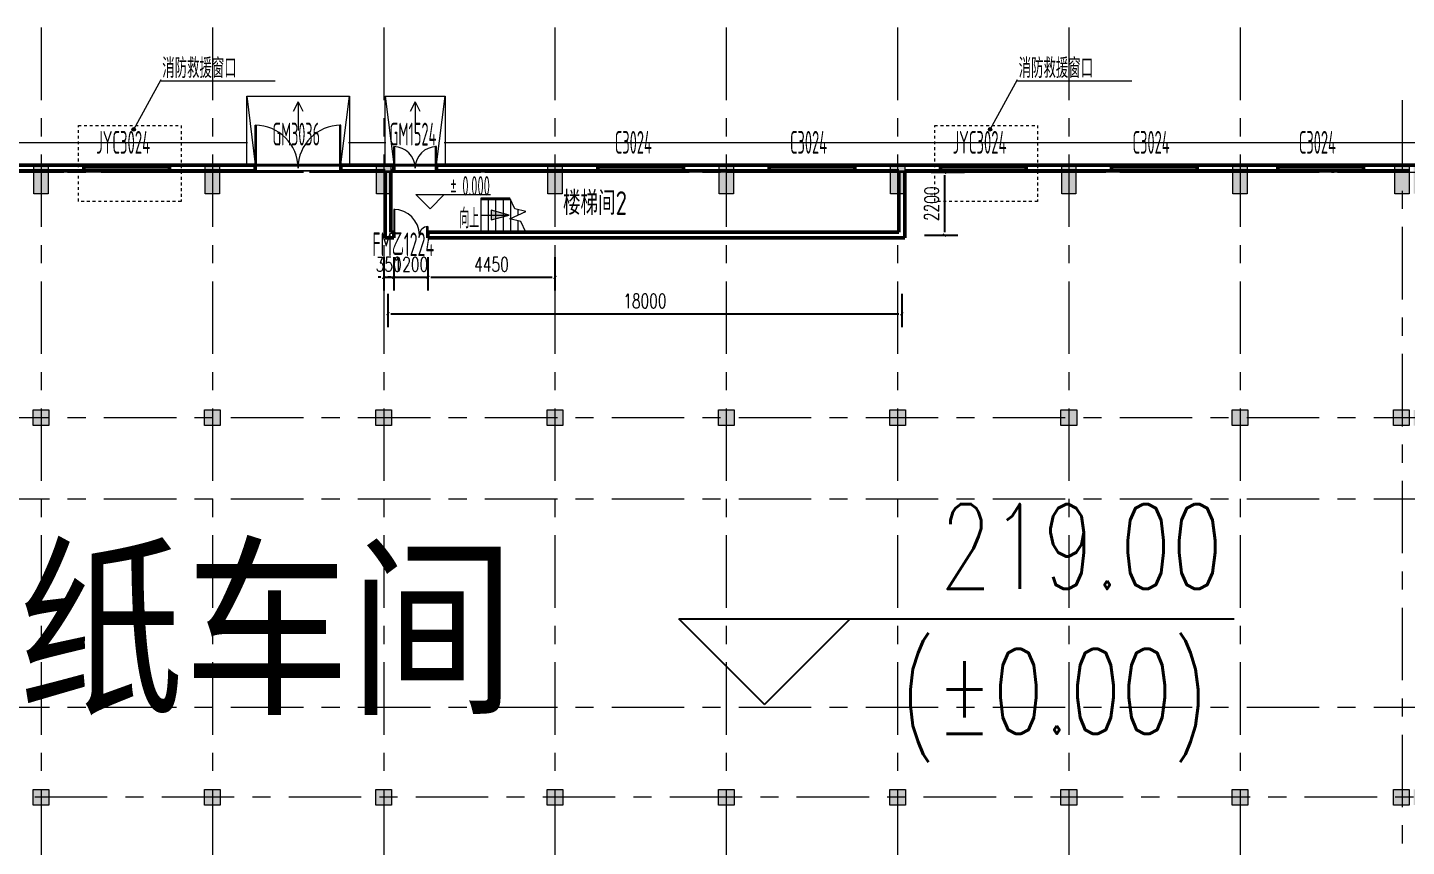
# Model space of a CAD drawing. Header units: metres. Extents: x 497148 to 498044, y 2998751 to 2999627.
# Drawn here: x 497657.46 to 497705.76, y 2999089.71 to 2999118.41 of the extents above; entities that cross this region are included whole.
import ezdxf

# ---------------------------------------------------------------- set-up
doc = ezdxf.new("R2010")
doc.units = ezdxf.units.M
for name, pattern in [('CENTER', [2, 1.25, -0.25, 0.25, -0.25]), ('DOTE', [2.42, 2, -0.2, 0.02, -0.2]), ('ZQWS-轴网线', [4448, 2540, -636, 636, -636]), ('虚线', [2, 1, -1]), ('轴网线', [4448, 2540, -636, 636, -636])]:
    doc.linetypes.add(name, pattern=pattern)
for name, color, linetype in [('A-WALL', 4, 'Continuous'), ('A-护栏', 13, 'Continuous'), ('A-楼板', 5, 'Continuous'), ('A-窗', 2, 'Continuous'), ('A-门', 2, 'Continuous'), ('DIM_ELEV', 3, 'Continuous'), ('DOTE', 1, 'CENTER'), ('PUB_DIM', 3, 'Continuous'), ('PUB_TEXT', 7, 'Continuous'), ('房间', 7, 'Continuous'), ('救援窗线', 1, 'Continuous'), ('文字', 255, 'Continuous'), ('新建建筑', 2, 'Continuous')]:
    doc.layers.add(name, color=color, linetype=linetype)
for name, color, linetype, lineweight in [('A-WALL-可见线', 2, 'Continuous', 18), ('A-楼梯', 2, 'Continuous', 18), ('A-楼梯-面层线', 105, 'Continuous', 18), ('A-门窗号', 7, 'Continuous', 5), ('uBIM建-楼梯', 8, 'Continuous', 5), ('常规模型', 2, 'Continuous', 18), ('常规注释', 3, 'Continuous', 18), ('标高', 7, 'Continuous', 5), ('结-COLU', 7, 'Continuous', 5)]:
    doc.layers.add(name, color=color, linetype=linetype, lineweight=lineweight)
doc.layers.add('建筑轴线', color=1, linetype='DOTE', lineweight=15, plot=False)
doc.styles.add('_TCH_DIM', font='SIMPLEX', dxfattribs={"bigfont": 'GBCBIG'})
doc.styles.add('_TCH_DIM_T3', font='SIMPLEX', dxfattribs={"width": 0.705882, "bigfont": 'GBCBIG'})
doc.styles.add('Hztxt-TSSDENG', font='TSSDENG', dxfattribs={"bigfont": 'Hztxt'})
doc.styles.add('Hztxt-TSSDENG0.50', font='TSSDENG', dxfattribs={"width": 0.48, "bigfont": 'Hztxt'})
doc.styles.add('亨利项目总图布置_2022_8_8_t3--03$0$亨利项目总图布置_2022_8_8_t3--02$0$CEC', font='ARIALN.TTF')
doc.dimstyles.new('_TCH_ARCH&&200', dxfattribs={"dimscale": 2, "dimtxt": 280, "dimasz": 100, "dimexe": 200, "dimexo": 0, "dimgap": 100, "dimtad": 1, "dimdec": 0, "dimzin": 0, "dimdsep": 46, "dimtxsty": '_TCH_DIM_T3', "dimblk": '_ArchTick-2', "dimcen": 0.09, "dimdle": 200, "dimclrd": 256, "dimclre": 256, "dimclrt": 7, "dimazin": 2, "dimtfac": 1, "dimtdec": 0, "dimtix": 1, "dimtmove": 2, "dimatfit": 3, "dimfxl": 0, "dimtolj": 1, "dimtzin": 0, "dimarcsym": 0})

# ---------------------------------------------------------------- blocks, each defined once
blk = doc.blocks.new('新块')
at = {"layer": 'DIM_ELEV', "color": 0}
for p, q in [((497683.27, 2999094.682), (497680.27, 2999097.682)), ((497680.27, 2999097.682), (497699.725, 2999097.682)), ((497683.27, 2999094.682), (497686.27, 2999097.682))]:
    blk.add_line(p, q, dxfattribs=at)
at = {"layer": '建筑轴线', "ltscale": 3}
blk.add_lwpolyline([(497572.434, 2999113.333), (497785.434, 2999113.333), (497785.434, 2999077.833), (497572.434, 2999077.833)], close=True, dxfattribs=at)
at = {"layer": '新建建筑', "linetype": 'Continuous', "const_width": 0.1}
blk.add_lwpolyline([(497785.684, 2999077.583), (497572.184, 2999077.583), (497572.184, 2999113.583), (497785.684, 2999113.583)], close=True, dxfattribs=at)
at = {"layer": 'PUB_TEXT', "color": 0, "style": '_TCH_DIM', "width": 0.705882}
for s, p in [('219.00', (497689.425, 2999098.732)), ('(%%P0.00)', (497688.025, 2999093.657))]:
    blk.add_text(s, height=2.975, dxfattribs=at).set_placement(p)
at = {"layer": '文字', "color": 7, "style": '亨利项目总图布置_2022_8_8_t3--03$0$亨利项目总图布置_2022_8_8_t3--02$0$CEC', "width": 0.85}
blk.add_text('5600造纸车间', height=5, dxfattribs=at).set_placement((497640.514, 2999094.867, 149.431))
blk = doc.blocks.new('ZQWS-双扇平开门 - GM3036-4417860-0_000平面图_118')
at = {"color": 0, "lineweight": 18}
for p, q in [((-1500, 1500), (-1460, 1500)), ((-1500, 100), (-1500, 1500)), ((-1460, 0), (-1460, 1500)), ((1500, 1500), (1460, 1500)), ((1460, 0), (1460, 1500)), ((1500, 100), (1500, 1500)), ((-1460, 0), (-1500, 0)), ((1460, 0), (1500, 0))]:
    blk.add_line(p, q, dxfattribs=at)
at = {"color": 0, "lineweight": 50}
for p, q in [((-1500, 100), (-1500, -100)), ((1500, -100), (1500, 100))]:
    blk.add_line(p, q, dxfattribs=at)
at = {"color": 0, "lineweight": 18}
for centre, start, end in [((-1500, 0), 360, 90), ((1500, 0), 90, 180)]:
    blk.add_arc(centre, 1500, start, end, dxfattribs=at)
blk = doc.blocks.new('ZQWS-双扇平开门 - GM1524-4417206-0_000平面图_118')
at = {"color": 0, "lineweight": 18}
for p, q in [((-750, 750), (-710, 750)), ((-750, 100), (-750, 750)), ((-710, 0), (-710, 750)), ((750, 750), (710, 750)), ((710, 0), (710, 750)), ((750, 100), (750, 750)), ((-710, 0), (-750, 0)), ((710, 0), (750, 0))]:
    blk.add_line(p, q, dxfattribs=at)
at = {"color": 0, "lineweight": 50}
for p, q in [((-750, 100), (-750, -100)), ((750, -100), (750, 100))]:
    blk.add_line(p, q, dxfattribs=at)
at = {"color": 0, "lineweight": 18}
for centre, start, end in [((-750, 0), 360, 90), ((750, 0), 90, 180)]:
    blk.add_arc(centre, 750, start, end, dxfattribs=at)
blk = doc.blocks.new('组合窗-双层双列-上部固定下部推拉 - C3024-4489019-0_000平面图_118')
at = {"color": 0, "lineweight": 50}
for p, q in [((-1500, -100), (-1500, 100)), ((1500, 100), (1500, -100))]:
    blk.add_line(p, q, dxfattribs=at)
at = {"color": 0, "lineweight": 18}
for p, q in [((-1500, 100), (1500, 100)), ((-1500, 33), (1500, 33)), ((-1500, -33), (1500, -33)), ((1500, -100), (-1500, -100))]:
    blk.add_line(p, q, dxfattribs=at)
blk = doc.blocks.new('JYC3024 - JYC3024-4821861-0_000平面图_118')
at = {"color": 0, "lineweight": 50}
for p, q in [((-1500, -100), (-1500, 100)), ((1500, 100), (1500, -100))]:
    blk.add_line(p, q, dxfattribs=at)
at = {"color": 0, "lineweight": 18}
for p, q in [((-1500, 100), (1500, 100)), ((-1500, 33), (1500, 33)), ((-1500, -33), (1500, -33)), ((1500, -100), (-1500, -100))]:
    blk.add_line(p, q, dxfattribs=at)
blk = doc.blocks.new('海诚-子母-防火-平开-无视窗 - 1200 x 2400mm b-4565267-0_000平面图_118')
at = {"color": 0, "lineweight": 5}
for p, q in [((-560, 900), (-600, 900)), ((-600, 900), (-600, 100)), ((-560, 0), (-560, 900)), ((-600, 0), (-560, 0)), ((560, 0), (560, 300)), ((560, 300), (600, 300)), ((600, 0), (560, 0)), ((600, 300), (600, 100))]:
    blk.add_line(p, q, dxfattribs=at)
at = {"color": 0, "lineweight": 18}
for p, q in [((-600, 100), (-600, 0)), ((600, 100), (600, 0))]:
    blk.add_line(p, q, dxfattribs=at)
at = {"color": 0, "lineweight": 5}
for centre, radius, start, end in [((-600, 0), 900, 360, 90), ((600, 0), 300, 90, 180)]:
    blk.add_arc(centre, radius, start, end, dxfattribs=at)
blk = doc.blocks.new('一层_dwg_一层-5204054-0_000平面图_118')
at = {"layer": '结-COLU', "color": 0, "flags": 128}
for points in [[(115966, 65529), (116466, 65529), (116466, 64529), (115966, 64529)], [(121966, 65529), (122466, 65529), (122466, 64529), (121966, 64529)], [(127966, 65529), (128466, 65529), (128466, 64529), (127966, 64529)], [(133966, 65529), (134466, 65529), (134466, 64529), (133966, 64529)], [(139966, 65529), (140466, 65529), (140466, 64529), (139966, 64529)], [(145966, 65529), (146466, 65529), (146466, 64529), (145966, 64529)], [(151966, 65529), (152466, 65529), (152466, 64529), (151966, 64529)], [(157966, 65529), (158466, 65529), (158466, 64529), (157966, 64529)], [(163641, 65529), (164141, 65529), (164141, 64529), (163641, 64529)], [(115941, 56954), (116491, 56954), (116491, 56404), (115941, 56404)], [(121941, 56954), (122491, 56954), (122491, 56404), (121941, 56404)], [(127941, 56954), (128491, 56954), (128491, 56404), (127941, 56404)], [(133941, 56954), (134491, 56954), (134491, 56404), (133941, 56404)], [(139941, 56954), (140491, 56954), (140491, 56404), (139941, 56404)], [(145941, 56954), (146491, 56954), (146491, 56404), (145941, 56404)], [(151941, 56954), (152491, 56954), (152491, 56404), (151941, 56404)], [(157941, 56954), (158491, 56954), (158491, 56404), (157941, 56404)], [(163591, 56954), (164141, 56954), (164141, 56404), (163591, 56404)], [(115941, 43654), (116491, 43654), (116491, 43104), (115941, 43104)], [(121941, 43654), (122491, 43654), (122491, 43104), (121941, 43104)], [(127941, 43654), (128491, 43654), (128491, 43104), (127941, 43104)], [(133941, 43654), (134491, 43654), (134491, 43104), (133941, 43104)], [(139941, 43654), (140491, 43654), (140491, 43104), (139941, 43104)], [(145941, 43654), (146491, 43654), (146491, 43104), (145941, 43104)], [(151941, 43654), (152491, 43654), (152491, 43104), (151941, 43104)], [(157941, 43654), (158491, 43654), (158491, 43104), (157941, 43104)], [(163591, 43654), (164141, 43654), (164141, 43104), (163591, 43104)]]:
    blk.add_lwpolyline(points, close=True, dxfattribs=at)
blk = doc.blocks.new('一层_dwg-4685749-0_000平面图_118')
at = {"lineweight": 5}
h = blk.add_hatch(color=0, dxfattribs=at)
h.paths.add_polyline_path([(178894, 10714), (179394, 10714), (179394, 11214), (178894, 11214)], flags=0)
h.paths.add_polyline_path([(151569, 10714), (152069, 10714), (152069, 11414), (151569, 11414)], flags=0)
h.paths.add_polyline_path([(229894, 10714), (230394, 10714), (230394, 11414), (229894, 11414)], flags=0)
h.paths.add_polyline_path([(188069, 10714), (188069, 11414), (187569, 11414), (187569, 10714)], flags=0)
h.paths.add_polyline_path([(229744, 10714), (229744, 11414), (229244, 11414), (229244, 10714)], flags=0)
h.paths.add_polyline_path([(211569, 10714), (212069, 10714), (212069, 11414), (211569, 11414)], flags=0)
h.paths.add_polyline_path([(42069, 10714), (42569, 10714), (42569, 11414), (42069, 11414)], flags=0)
h.paths.add_polyline_path([(217569, 10714), (218069, 10714), (218069, 11414), (217569, 11414)], flags=0)
h.paths.add_polyline_path([(55569, 10714), (56069, 10714), (56069, 11414), (55569, 11414)], flags=0)
h.paths.add_polyline_path([(115569, 10714), (116069, 10714), (116069, 11414), (115569, 11414)], flags=0)
h.paths.add_polyline_path([(50069, 10714), (50069, 11414), (49569, 11414), (49569, 10714)], flags=0)
h.paths.add_polyline_path([(181569, 10714), (182069, 10714), (182069, 11414), (181569, 11414)], flags=0)
h.paths.add_polyline_path([(109744, 10714), (109744, 11414), (109244, 11414), (109244, 10714)], flags=0)
h.paths.add_polyline_path([(91569, 10714), (92069, 10714), (92069, 11414), (91569, 11414)], flags=0)
h.paths.add_polyline_path([(236069, 10714), (236069, 11414), (235569, 11414), (235569, 10714)], flags=0)
h.paths.add_polyline_path([(74069, 10714), (74069, 11414), (73569, 11414), (73569, 10714)], flags=0)
h.paths.add_polyline_path([(88569, 10714), (89069, 10714), (89069, 11214), (88569, 11214)], flags=0)
h.paths.add_polyline_path([(61569, 10714), (62069, 10714), (62069, 11414), (61569, 11414)], flags=0)
h.paths.add_polyline_path([(133569, 10714), (134069, 10714), (134069, 11414), (133569, 11414)], flags=0)
h.paths.add_polyline_path([(67569, 10714), (68069, 10714), (68069, 11414), (67569, 11414)], flags=0)
h.paths.add_polyline_path([(169569, 10714), (170069, 10714), (170069, 11414), (169569, 11414)], flags=0)
h.paths.add_polyline_path([(193569, 10714), (194069, 10714), (194069, 11414), (193569, 11414)], flags=0)
h.paths.add_polyline_path([(200069, 10714), (200069, 11414), (199569, 11414), (199569, 10714)], flags=0)
h.paths.add_polyline_path([(164069, 10714), (164069, 11414), (163569, 11414), (163569, 10714)], flags=0)
h.paths.add_polyline_path([(176394, 10714), (176394, 11414), (175894, 11414), (175894, 10714)], flags=0)
h.paths.add_polyline_path([(205869, 10714), (206369, 10714), (206369, 11414), (205869, 11414)], flags=0)
h.paths.add_polyline_path([(223569, 10714), (224069, 10714), (224069, 11414), (223569, 11414)], flags=0)
h.paths.add_polyline_path([(249569, 10714), (249569, 11414), (249069, 11414), (249069, 10714)], flags=0)
h.paths.add_polyline_path([(175744, 10714), (175744, 11414), (175244, 11414), (175244, 10714)], flags=0)
h.paths.add_polyline_path([(255569, 10714), (255569, 11414), (255069, 11414), (255069, 10714)], flags=0)
h.paths.add_polyline_path([(128069, 10714), (128069, 11414), (127569, 11414), (127569, 10714)], flags=0)
h.paths.add_polyline_path([(79569, 10714), (80069, 10714), (80069, 11414), (79569, 11414)], flags=0)
h.paths.add_polyline_path([(243569, 10714), (243569, 11414), (243069, 11414), (243069, 10714)], flags=0)
h.paths.add_polyline_path([(85569, 10714), (86069, 10714), (86069, 11414), (85569, 11414)], flags=0)
h.paths.add_polyline_path([(98069, 10714), (98069, 11414), (97569, 11414), (97569, 10714), (97686, 10714)], flags=0)
h.paths.add_polyline_path([(103569, 10714), (104069, 10714), (104069, 11414), (103569, 11414)], flags=0)
h.paths.add_polyline_path([(121569, 10714), (122069, 10714), (122069, 11414), (121569, 11414)], flags=0)
h.paths.add_polyline_path([(110394, 10714), (110394, 11414), (109894, 11414), (109894, 10714)], flags=0)
h.paths.add_polyline_path([(146069, 10714), (146069, 11414), (145569, 11414), (145569, 10714)], flags=0)
h.paths.add_polyline_path([(158069, 10714), (158069, 11414), (157569, 11414), (157569, 10714)], flags=0)
h.paths.add_polyline_path([(140069, 10714), (140069, 11414), (139569, 11414), (139569, 10714)], flags=0)
h.paths.add_polyline_path([(243569, 13164), (243569, 13664), (243069, 13664), (243069, 13164)], flags=0)
h.paths.add_polyline_path([(249069, 13164), (249569, 13164), (249569, 13664), (249069, 13664)], flags=0)
h.paths.add_polyline_path([(140069, 15214), (140069, 15714), (139569, 15714), (139569, 15214)], flags=0)
h.paths.add_polyline_path([(157569, 15214), (158069, 15214), (158069, 15714), (157569, 15714)], flags=0)
h.paths.add_polyline_path([(151569, 15214), (152069, 15214), (152069, 15714), (151569, 15714)], flags=0)
h.paths.add_polyline_path([(128069, 15214), (128069, 15714), (127569, 15714), (127569, 15214)], flags=0)
h.paths.add_polyline_path([(146069, 15214), (146069, 15714), (145569, 15714), (145569, 15214)], flags=0)
h.paths.add_polyline_path([(133569, 15214), (134069, 15214), (134069, 15714), (133569, 15714)], flags=0)
h.paths.add_polyline_path([(88569, 18064), (89069, 18064), (89069, 18564), (88569, 18564)], flags=0)
h.paths.add_polyline_path([(79719, 18064), (80069, 18064), (80069, 18564), (79569, 18564), (79569, 18064)], flags=0)
h.paths.add_polyline_path([(85569, 18064), (86069, 18064), (86069, 18564), (85569, 18564)], flags=0)
h.paths.add_polyline_path([(74069, 18064), (74069, 18564), (73569, 18564), (73569, 18064)], flags=0)
h.paths.add_polyline_path([(178894, 18064), (179394, 18064), (179394, 18564), (178894, 18564)], flags=0)
h.paths.add_polyline_path([(164069, 18064), (164069, 18564), (163569, 18564), (163569, 18064)], flags=0)
h.paths.add_polyline_path([(175244, 18064), (175744, 18064), (175744, 18564), (175244, 18564)], flags=0)
h.paths.add_polyline_path([(175894, 18064), (176394, 18064), (176394, 18564), (175894, 18564)], flags=0)
h.paths.add_polyline_path([(169569, 18064), (170069, 18064), (170069, 18564), (169569, 18564)], flags=0)
h.paths.add_polyline_path([(169569, 20714), (170069, 20714), (170069, 21714), (169569, 21714), (169569, 21014)], flags=0)
h.paths.add_polyline_path([(55569, 20714), (56069, 20714), (56069, 21714), (55569, 21714), (55569, 21014)], flags=0)
h.paths.add_polyline_path([(175744, 20714), (175744, 21714), (175244, 21714), (175244, 20714)], flags=0)
h.paths.add_polyline_path([(49569, 20714), (50069, 20714), (50069, 21714), (49569, 21714), (49569, 21014)], flags=0)
h.paths.add_polyline_path([(164069, 20714), (164069, 21714), (163569, 21714), (163569, 20714)], flags=0)
h.paths.add_polyline_path([(133569, 20714), (134069, 20714), (134069, 21714), (133569, 21714), (133569, 21014)], flags=0)
h.paths.add_polyline_path([(158069, 20714), (158069, 21714), (157569, 21714), (157569, 20714)], flags=0)
h.paths.add_polyline_path([(92069, 20714), (92069, 21714), (91569, 21714), (91569, 20714)], flags=0)
h.paths.add_polyline_path([(61569, 20714), (62069, 20714), (62069, 21714), (61569, 21714), (61569, 21014)], flags=0)
h.paths.add_polyline_path([(73569, 20714), (74069, 20714), (74069, 21714), (73569, 21714), (73569, 21014)], flags=0)
h.paths.add_polyline_path([(67569, 20714), (68069, 20714), (68069, 21714), (67569, 21714), (67569, 21014)], flags=0)
h.paths.add_polyline_path([(85569, 20714), (86069, 20714), (86069, 21714), (85569, 21714), (85569, 21014)], flags=0)
h.paths.add_polyline_path([(109744, 20714), (109744, 21714), (109244, 21714), (109244, 20714)], flags=0)
h.paths.add_polyline_path([(42069, 20714), (42569, 20714), (42569, 21714), (42069, 21714), (42069, 21014)], flags=0)
h.paths.add_polyline_path([(151569, 20714), (152069, 20714), (152069, 21714), (151569, 21714), (151569, 21014)], flags=0)
h.paths.add_polyline_path([(206369, 20714), (206369, 21714), (205869, 21714), (205869, 20714)], flags=0)
h.paths.add_polyline_path([(249069, 20714), (249569, 20714), (249569, 21714), (249069, 21714), (249069, 21014)], flags=0)
h.paths.add_polyline_path([(255569, 20714), (255569, 21714), (255069, 21714), (255069, 20714)], flags=0)
h.paths.add_polyline_path([(212069, 20714), (212069, 21714), (211569, 21714), (211569, 20714)], flags=0)
h.paths.add_polyline_path([(217569, 20714), (218069, 20714), (218069, 21714), (217569, 21714), (217569, 21014)], flags=0)
h.paths.add_polyline_path([(224069, 20714), (224069, 21714), (223569, 21714), (223569, 20714)], flags=0)
h.paths.add_polyline_path([(199569, 20714), (200069, 20714), (200069, 21714), (199569, 21714), (199569, 21014)], flags=0)
h.paths.add_polyline_path([(193569, 20714), (194069, 20714), (194069, 21714), (193569, 21714), (193569, 21014)], flags=0)
h.paths.add_polyline_path([(80069, 20714), (80069, 21714), (79569, 21714), (79569, 20714)], flags=0)
h.paths.add_polyline_path([(97686, 20714), (98069, 20714), (98069, 21714), (97569, 21714), (97569, 20714)], flags=0)
h.paths.add_polyline_path([(116069, 20714), (116069, 21714), (115569, 21714), (115569, 20714)], flags=0)
h.paths.add_polyline_path([(104069, 20714), (104069, 21714), (103569, 21714), (103569, 20714)], flags=0)
h.paths.add_polyline_path([(181569, 20714), (182069, 20714), (182069, 21714), (181569, 21714), (181569, 21014)], flags=0)
h.paths.add_polyline_path([(188069, 20714), (188069, 21714), (187569, 21714), (187569, 20714)], flags=0)
h.paths.add_polyline_path([(235569, 20714), (236069, 20714), (236069, 21714), (235569, 21714), (235569, 21014)], flags=0)
h.paths.add_polyline_path([(229244, 20714), (229744, 20714), (229744, 21714), (229244, 21714), (229244, 21014)], flags=0)
h.paths.add_polyline_path([(139569, 20714), (140069, 20714), (140069, 21714), (139569, 21714), (139569, 21014)], flags=0)
h.paths.add_polyline_path([(230394, 20714), (230394, 21714), (229894, 21714), (229894, 20714)], flags=0)
h.paths.add_polyline_path([(110394, 20714), (110394, 21714), (109894, 21714), (109894, 20714)], flags=0)
h.paths.add_polyline_path([(243069, 20714), (243569, 20714), (243569, 21714), (243069, 21714), (243069, 21014)], flags=0)
h.paths.add_polyline_path([(122069, 20714), (122069, 21714), (121569, 21714), (121569, 20714)], flags=0)
h.paths.add_polyline_path([(128069, 20714), (128069, 21714), (127569, 21714), (127569, 20714)], flags=0)
h.paths.add_polyline_path([(176394, 20714), (176394, 21714), (175894, 21714), (175894, 20714)], flags=0)
h.paths.add_polyline_path([(145569, 20714), (146069, 20714), (146069, 21714), (145569, 21714), (145569, 21014)], flags=0)
h.paths.add_polyline_path([(206369, 23189), (206369, 24839), (205869, 24839), (205869, 23189)], flags=0)
h.paths.add_polyline_path([(199569, 23189), (200069, 23189), (200069, 24839), (199569, 24839)], flags=0)
h.paths.add_polyline_path([(194069, 23189), (194069, 24839), (193569, 24839), (193569, 23189)], flags=0)
h.paths.add_polyline_path([(229044, 23564), (229744, 23564), (229744, 24264), (229044, 24264)], flags=0)
h.paths.add_polyline_path([(224169, 23564), (224169, 24264), (223469, 24264), (223469, 23564)], flags=0)
h.paths.add_polyline_path([(217469, 23564), (218169, 23564), (218169, 24264), (217469, 24264)], flags=0)
h.paths.add_polyline_path([(212169, 23564), (212169, 24264), (211469, 24264), (211469, 23564)], flags=0)
h.paths.add_polyline_path([(230594, 23564), (230594, 24264), (229894, 24264), (229894, 23564)], flags=0)
h.paths.add_polyline_path([(187544, 24289), (188094, 24289), (188094, 24839), (187544, 24839)], flags=0)
h.paths.add_polyline_path([(182094, 24289), (182094, 24839), (181544, 24839), (181544, 24289)], flags=0)
h.paths.add_polyline_path([(104094, 24289), (104094, 24839), (103544, 24839), (103544, 24289)], flags=0)
h.paths.add_polyline_path([(109894, 24289), (110444, 24289), (110444, 24839), (109894, 24839)], flags=0)
h.paths.add_polyline_path([(121544, 24289), (122094, 24289), (122094, 24839), (121544, 24839)], flags=0)
h.paths.add_polyline_path([(97686, 24289), (98094, 24289), (98094, 24839), (97544, 24839), (97544, 24289)], flags=0)
h.paths.add_polyline_path([(163544, 24289), (164094, 24289), (164094, 24839), (163544, 24839)], flags=0)
h.paths.add_polyline_path([(175194, 24289), (175744, 24289), (175744, 24839), (175194, 24839)], flags=0)
h.paths.add_polyline_path([(133544, 24289), (134094, 24289), (134094, 24839), (133544, 24839)], flags=0)
h.paths.add_polyline_path([(175894, 24289), (176444, 24289), (176444, 24839), (175894, 24839)], flags=0)
h.paths.add_polyline_path([(146094, 24289), (146094, 24839), (145544, 24839), (145544, 24289)], flags=0)
h.paths.add_polyline_path([(80094, 24289), (80094, 24839), (79544, 24839), (79544, 24289)], flags=0)
h.paths.add_polyline_path([(85544, 24289), (86094, 24289), (86094, 24839), (85544, 24839)], flags=0)
h.paths.add_polyline_path([(128094, 24289), (128094, 24839), (127544, 24839), (127544, 24289)], flags=0)
h.paths.add_polyline_path([(151544, 24289), (152094, 24289), (152094, 24839), (151544, 24839)], flags=0)
h.paths.add_polyline_path([(109194, 24289), (109744, 24289), (109744, 24839), (109194, 24839)], flags=0)
h.paths.add_polyline_path([(169544, 24289), (170094, 24289), (170094, 24839), (169544, 24839)], flags=0)
h.paths.add_polyline_path([(140094, 24289), (140094, 24839), (139544, 24839), (139544, 24289)], flags=0)
h.paths.add_polyline_path([(157544, 24289), (158094, 24289), (158094, 24839), (157544, 24839)], flags=0)
h.paths.add_polyline_path([(91544, 24289), (92094, 24289), (92094, 24839), (91544, 24839)], flags=0)
h.paths.add_polyline_path([(115544, 24289), (116094, 24289), (116094, 24839), (115544, 24839)], flags=0)
h.paths.add_polyline_path([(235544, 27439), (236094, 27439), (236094, 27989), (235544, 27989)], flags=0)
h.paths.add_polyline_path([(243044, 27439), (243594, 27439), (243594, 27989), (243044, 27989)], flags=0)
h.paths.add_polyline_path([(249594, 27439), (249594, 27989), (249044, 27989), (249044, 27439)], flags=0)
h.paths.add_polyline_path([(62094, 27439), (62094, 27989), (61544, 27989), (61544, 27439)], flags=0)
h.paths.add_polyline_path([(64569, 27439), (65119, 27439), (65119, 27989), (64569, 27989)], flags=0)
h.paths.add_polyline_path([(56094, 27439), (56094, 27989), (55544, 27989), (55544, 27439)], flags=0)
h.paths.add_polyline_path([(50094, 27439), (50094, 27989), (49559, 27989), (49559, 27439)], flags=0)
h.paths.add_polyline_path([(255569, 27464), (255569, 27964), (254769, 27964), (254769, 27464)], flags=0)
h.paths.add_polyline_path([(42579, 27464), (42579, 27964), (42069, 27964), (42069, 27464)], flags=0)
h.paths.add_polyline_path([(243594, 34739), (243594, 35289), (243044, 35289), (243044, 34739)], flags=0)
h.paths.add_polyline_path([(249044, 34739), (249594, 34739), (249594, 35289), (249044, 35289)], flags=0)
h.paths.add_polyline_path([(236094, 34739), (236094, 35289), (235544, 35289), (235544, 34739)], flags=0)
h.paths.add_polyline_path([(64569, 34739), (65119, 34739), (65119, 35289), (64569, 35289)], flags=0)
h.paths.add_polyline_path([(55544, 34739), (56094, 34739), (56094, 35289), (55544, 35289)], flags=0)
h.paths.add_polyline_path([(49559, 34739), (50094, 34739), (50094, 35289), (49559, 35289), (49559, 35274)], flags=0)
h.paths.add_polyline_path([(61544, 34739), (62094, 34739), (62094, 35289), (61544, 35289)], flags=0)
h.paths.add_polyline_path([(42579, 34764), (42579, 35264), (42069, 35264), (42069, 34764)], flags=0)
h.paths.add_polyline_path([(255569, 34764), (255569, 35264), (254769, 35264), (254769, 34764)], flags=0)
h.paths.add_polyline_path([(229769, 37589), (229769, 38139), (229219, 38139), (229219, 37589)], flags=0)
h.paths.add_polyline_path([(187544, 37589), (188094, 37589), (188094, 38139), (187544, 38139)], flags=0)
h.paths.add_polyline_path([(236094, 37589), (236094, 38139), (235544, 38139), (235544, 37589)], flags=0)
h.paths.add_polyline_path([(212094, 37589), (212094, 38139), (211544, 38139), (211544, 37589)], flags=0)
h.paths.add_polyline_path([(182094, 37589), (182094, 38139), (181544, 38139), (181544, 37589)], flags=0)
h.paths.add_polyline_path([(243594, 37589), (243594, 38139), (243044, 38139), (243044, 37589)], flags=0)
h.paths.add_polyline_path([(230419, 37589), (230419, 38139), (229869, 38139), (229869, 37589)], flags=0)
h.paths.add_polyline_path([(199544, 37589), (200094, 37589), (200094, 38139), (199544, 38139)], flags=0)
h.paths.add_polyline_path([(249044, 37589), (249594, 37589), (249594, 38139), (249044, 38139)], flags=0)
h.paths.add_polyline_path([(205844, 37589), (206394, 37589), (206394, 38139), (205844, 38139)], flags=0)
h.paths.add_polyline_path([(223544, 37589), (224094, 37589), (224094, 38139), (223544, 38139)], flags=0)
h.paths.add_polyline_path([(218094, 37589), (218094, 38139), (217544, 38139), (217544, 37589)], flags=0)
h.paths.add_polyline_path([(194094, 37589), (194094, 38139), (193544, 38139), (193544, 37589)], flags=0)
h.paths.add_polyline_path([(163544, 37589), (164094, 37589), (164094, 38139), (163544, 38139)], flags=0)
h.paths.add_polyline_path([(157544, 37589), (158094, 37589), (158094, 38139), (157544, 38139)], flags=0)
h.paths.add_polyline_path([(176444, 37589), (176444, 38139), (175894, 38139), (175894, 37589)], flags=0)
h.paths.add_polyline_path([(146094, 37589), (146094, 38139), (145544, 38139), (145544, 37589)], flags=0)
h.paths.add_polyline_path([(169544, 37589), (170094, 37589), (170094, 38139), (169544, 38139)], flags=0)
h.paths.add_polyline_path([(139544, 37589), (140094, 37589), (140094, 38139), (139544, 38139)], flags=0)
h.paths.add_polyline_path([(91544, 37589), (92094, 37589), (92094, 38139), (91544, 38139)], flags=0)
h.paths.add_polyline_path([(97544, 37589), (98094, 37589), (98094, 38139), (97544, 38139)], flags=0)
h.paths.add_polyline_path([(80094, 37589), (80094, 38139), (79544, 38139), (79544, 37589)], flags=0)
h.paths.add_polyline_path([(115544, 37589), (116094, 37589), (116094, 38139), (115544, 38139)], flags=0)
h.paths.add_polyline_path([(134094, 37589), (134094, 38139), (133544, 38139), (133544, 37589)], flags=0)
h.paths.add_polyline_path([(85544, 37589), (86094, 37589), (86094, 38139), (85544, 38139)], flags=0)
h.paths.add_polyline_path([(104094, 37589), (104094, 38139), (103544, 38139), (103544, 37589)], flags=0)
h.paths.add_polyline_path([(109744, 37589), (109744, 38139), (109194, 38139), (109194, 37589)], flags=0)
h.paths.add_polyline_path([(56094, 37589), (56094, 38139), (55544, 38139), (55544, 37589)], flags=0)
h.paths.add_polyline_path([(73544, 37589), (74094, 37589), (74094, 38139), (73544, 38139)], flags=0)
h.paths.add_polyline_path([(50094, 37589), (50094, 38139), (49559, 38139), (49559, 37589)], flags=0)
h.paths.add_polyline_path([(127544, 37589), (128094, 37589), (128094, 38139), (127544, 38139)], flags=0)
h.paths.add_polyline_path([(122094, 37589), (122094, 38139), (121544, 38139), (121544, 37589)], flags=0)
h.paths.add_polyline_path([(110444, 37589), (110444, 38139), (109894, 38139), (109894, 37589)], flags=0)
h.paths.add_polyline_path([(175744, 37589), (175744, 38139), (175194, 38139), (175194, 37589)], flags=0)
h.paths.add_polyline_path([(152094, 37589), (152094, 38139), (151544, 38139), (151544, 37589)], flags=0)
h.paths.add_polyline_path([(68094, 37589), (68094, 38139), (67544, 38139), (67544, 37589)], flags=0)
h.paths.add_polyline_path([(62094, 37589), (62094, 38139), (61544, 38139), (61544, 37589)], flags=0)
h.paths.add_polyline_path([(42579, 37614), (42579, 38114), (42069, 38114), (42069, 37614)], flags=0)
h.paths.add_polyline_path([(255569, 37614), (255569, 38114), (254769, 38114), (254769, 37614)], flags=0)
h.paths.add_polyline_path([(243069, 43764), (243569, 43764), (243569, 44264), (243069, 44264), (243069, 43864)], flags=0)
h.paths.add_polyline_path([(249069, 43764), (249569, 43764), (249569, 44264), (249069, 44264)], flags=0)
h.paths.add_polyline_path([(255569, 45714), (255569, 46714), (255069, 46714), (255069, 45714)], flags=0)
h.paths.add_polyline_path([(249069, 45714), (249569, 45714), (249569, 46714), (249069, 46714)], flags=0)
h.paths.add_polyline_path([(243569, 45714), (243569, 46714), (243069, 46714), (243069, 45714)], flags=0)
h.paths.add_polyline_path([(187569, 45714), (188069, 45714), (188069, 46714), (187569, 46714)], flags=0)
h.paths.add_polyline_path([(182069, 45714), (182069, 46714), (181569, 46714), (181569, 45714)], flags=0)
h.paths.add_polyline_path([(229894, 45714), (230394, 45714), (230394, 46714), (229894, 46714)], flags=0)
h.paths.add_polyline_path([(229244, 45714), (229744, 45714), (229744, 46714), (229244, 46714)], flags=0)
h.paths.add_polyline_path([(236069, 45714), (236069, 46714), (235569, 46714), (235569, 45714)], flags=0)
h.paths.add_polyline_path([(212069, 45714), (212069, 46714), (211569, 46714), (211569, 45714)], flags=0)
h.paths.add_polyline_path([(193569, 45714), (194069, 45714), (194069, 46714), (193569, 46714)], flags=0)
h.paths.add_polyline_path([(199569, 45714), (200069, 45714), (200069, 46714), (199569, 46714)], flags=0)
h.paths.add_polyline_path([(205869, 45714), (206369, 45714), (206369, 46714), (205869, 46714)], flags=0)
h.paths.add_polyline_path([(223569, 45714), (224069, 45714), (224069, 46714), (223569, 46714)], flags=0)
h.paths.add_polyline_path([(218069, 45714), (218069, 46714), (217569, 46714), (217569, 45714)], flags=0)
h.paths.add_polyline_path([(146069, 45714), (146069, 46714), (145569, 46714), (145569, 45714)], flags=0)
h.paths.add_polyline_path([(176394, 45714), (176394, 46714), (175894, 46714), (175894, 45714)], flags=0)
h.paths.add_polyline_path([(49569, 45714), (50069, 45714), (50069, 46714), (49569, 46714)], flags=0)
h.paths.add_polyline_path([(42069, 45714), (42569, 45714), (42569, 46714), (42069, 46714)], flags=0)
h.paths.add_polyline_path([(163569, 45714), (164069, 45714), (164069, 46714), (163569, 46714)], flags=0)
h.paths.add_polyline_path([(170069, 45714), (170069, 46714), (169569, 46714), (169569, 45714)], flags=0)
h.paths.add_polyline_path([(91569, 45714), (92069, 45714), (92069, 46714), (91569, 46714)], flags=0)
h.paths.add_polyline_path([(121569, 45714), (122069, 45714), (122069, 46714), (121569, 46714)], flags=0)
h.paths.add_polyline_path([(128069, 45714), (128069, 46714), (127569, 46714), (127569, 45714)], flags=0)
h.paths.add_polyline_path([(103569, 45714), (104069, 45714), (104069, 46714), (103569, 46714)], flags=0)
h.paths.add_polyline_path([(74069, 45714), (74069, 46714), (73569, 46714), (73569, 45714)], flags=0)
h.paths.add_polyline_path([(86069, 45714), (86069, 46714), (85569, 46714), (85569, 45714)], flags=0)
h.paths.add_polyline_path([(157569, 45714), (158069, 45714), (158069, 46714), (157569, 46714)], flags=0)
h.paths.add_polyline_path([(110394, 45714), (110394, 46714), (109894, 46714), (109894, 45714)], flags=0)
h.paths.add_polyline_path([(68069, 45714), (68069, 46714), (67569, 46714), (67569, 45714)], flags=0)
h.paths.add_polyline_path([(175744, 45714), (175744, 46714), (175244, 46714), (175244, 45714)], flags=0)
h.paths.add_polyline_path([(61569, 45714), (62069, 45714), (62069, 46714), (61569, 46714)], flags=0)
h.paths.add_polyline_path([(80069, 45714), (80069, 46714), (79569, 46714), (79569, 45714)], flags=0)
h.paths.add_polyline_path([(133569, 45714), (134069, 45714), (134069, 46714), (133569, 46714)], flags=0)
h.paths.add_polyline_path([(97569, 45714), (98069, 45714), (98069, 46714), (97569, 46714)], flags=0)
h.paths.add_polyline_path([(55569, 45714), (56069, 45714), (56069, 46714), (55569, 46714)], flags=0)
h.paths.add_polyline_path([(139569, 45714), (140069, 45714), (140069, 46714), (139569, 46714)], flags=0)
h.paths.add_polyline_path([(109244, 45714), (109744, 45714), (109744, 46714), (109244, 46714)], flags=0)
h.paths.add_polyline_path([(115569, 45714), (116069, 45714), (116069, 46714), (115569, 46714)], flags=0)
h.paths.add_polyline_path([(152069, 45714), (152069, 46714), (151569, 46714), (151569, 45714)], flags=0)
at = {"color": 0}
blk.add_blockref('一层_dwg_一层-5204054-0_000平面图_118', (11602, -18815), dxfattribs=at)
blk = doc.blocks.new('顶部扶栏类型 - 顶部扶栏_内部_-4690165-0_000平面图_118')
at = {"layer": 'A-护栏', "lineweight": 13}
for p, q in [((54592, 61766), (54592, 61716)), ((54592, 61766), (55612, 61766)), ((54592, 61716), (55636, 61716)), ((55636, 61716), (55612, 61766))]:
    blk.add_line(p, q, dxfattribs=at)
blk = doc.blocks.new('入门坡道 - 入门坡道-4732891-0_000平面图_118')
at = {"layer": '常规模型', "lineweight": 18}
for p, q in [((-1847, -2269), (-1847, 131)), ((-1847, 131), (-1547, 131)), ((-1547, 131), (-1847, -2269)), ((-1547, 131), (1453, 131)), ((1453, 131), (1753, 131)), ((1753, -2269), (1453, 131)), ((1753, 131), (1753, -2269)), ((1753, -2269), (-1847, -2269))]:
    blk.add_line(p, q, dxfattribs=at)
blk = doc.blocks.new('入门坡道 - 入门坡道 - 200-3_118')
at = {"layer": '常规模型'}
for q in [(-47, -1069), (-214, -1741), (127, -1728)]:
    blk.add_line((-47, -2069), q, dxfattribs=at)
blk.add_blockref('入门坡道 - 入门坡道-4732891-0_000平面图_118', (0, 0), dxfattribs=at)
blk = doc.blocks.new('入门坡道 - 入门坡道-4732893-0_000平面图_118')
at = {"layer": '常规模型', "lineweight": 18}
for p, q in [((-1097, -2269), (-1097, 131)), ((-1097, 131), (-797, 131)), ((-797, 131), (-1097, -2269)), ((-797, 131), (703, 131)), ((703, 131), (1003, 131)), ((1003, -2269), (703, 131)), ((1003, 131), (1003, -2269)), ((1003, -2269), (-1097, -2269))]:
    blk.add_line(p, q, dxfattribs=at)
blk = doc.blocks.new('入门坡道 - 入门坡道 - 200-4_118')
at = {"layer": '常规模型'}
for q in [(-47, -1069), (-214, -1741), (127, -1728)]:
    blk.add_line((-47, -2069), q, dxfattribs=at)
blk.add_blockref('入门坡道 - 入门坡道-4732893-0_000平面图_118', (0, 0), dxfattribs=at)
blk = doc.blocks.new('高程点 - 高程点-标准-4143835-0_000平面图_118')
at = {"layer": '标高', "lineweight": 9}
for p, q in [((-2.5, 2.5), (10.6, 2.5)), ((0, 0), (-2.5, 2.5)), ((0, 0), (2.5, 2.5))]:
    blk.add_line(p, q, dxfattribs=at)
blk = doc.blocks.new('01引出标注 - 双行-2_5mm-0_7-实心点-4823222-0_000平面图_118')
at = {"layer": '常规注释', "lineweight": 18}
blk.add_line((20, 0), (0, 0), dxfattribs=at)
blk = doc.blocks.new('01引出标注 - 双行-2.5mm-0.7-实心点 - 200-1_118')
at = {"layer": '常规注释'}
h = blk.add_hatch(color=256, dxfattribs=at)
edge = h.paths.add_edge_path(flags=0)
edge.add_arc((-959, -1692), 60, 0, 360)
blk.add_line((-959, -1692), (0, 50), dxfattribs=at)
blk.add_circle((-959, -1692), 60, dxfattribs=at)
at = {"layer": '常规注释', "xscale": 200, "yscale": 200, "zscale": 200}
blk.add_blockref('01引出标注 - 双行-2_5mm-0_7-实心点-4823222-0_000平面图_118', (0, 0), dxfattribs=at)
at = {"layer": '常规注释', "color": 7, "style": 'Hztxt-TSSDENG', "width": 0.63}
blk.add_text('消防救援窗口', height=690, dxfattribs=at).set_placement((40, 109))
blk = doc.blocks.new('_ArchTick-2')
at = {"color": 0, "linetype": 'ByBlock', "const_width": 0.4}
blk.add_lwpolyline([(-0.5, -0.5), (0.5, 0.5)], dxfattribs=at)
blk = doc.blocks.new('*D255')
at = {"layer": 'Defpoints', "color": 0, "transparency": 16777216}
for p in [(-315821, 232676), (-317221, 230476), (-316521, 230476)]:
    blk.add_point(p, dxfattribs=at)
at = {"layer": 'PUB_DIM', "lineweight": -2, "transparency": 16777216}
for p, q in [((-315821, 232676), (-316987, 232676)), ((-316521, 232576), (-316521, 230576)), ((-317221, 230476), (-316054, 230476))]:
    blk.add_line(p, q, dxfattribs=at)
at = {"layer": 'PUB_DIM', "lineweight": -2, "transparency": 16777216, "xscale": 100, "yscale": 100, "zscale": 100}
for p, rotation in [((-316521, 232676), 90), ((-316521, 230476), 270)]:
    blk.add_blockref('_ArchTick-2', p, dxfattribs=dict(at, rotation=rotation))
at = {"layer": 'PUB_DIM', "color": 7, "transparency": 16777216, "insert": (-316971, 231576), "char_height": 500, "attachment_point": 5, "rotation": 90, "style": '_TCH_DIM_T3'}
blk.add_mtext('\\A1;2200', dxfattribs=at)
blk = doc.blocks.new('*D256')
at = {"layer": 'Defpoints', "color": 0, "transparency": 16777216}
for p in [(-336016, 228421), (-318016, 228421), (-318016, 227721)]:
    blk.add_point(p, dxfattribs=at)
at = {"layer": 'PUB_DIM', "lineweight": -2, "transparency": 16777216}
for p, q in [((-336016, 228421), (-336016, 227254)), ((-318016, 228421), (-318016, 227254)), ((-335916, 227721), (-318116, 227721))]:
    blk.add_line(p, q, dxfattribs=at)
at = {"layer": 'PUB_DIM', "lineweight": -2, "transparency": 16777216, "xscale": 100, "yscale": 100, "zscale": 100, "rotation": 180}
blk.add_blockref('_ArchTick-2', (-336016, 227721), dxfattribs=at)
at = {"layer": 'PUB_DIM', "lineweight": -2, "transparency": 16777216, "xscale": 100, "yscale": 100, "zscale": 100}
blk.add_blockref('_ArchTick-2', (-318016, 227721), dxfattribs=at)
at = {"layer": 'PUB_DIM', "color": 7, "transparency": 16777216, "insert": (-327016, 228171), "char_height": 500, "attachment_point": 5, "style": '_TCH_DIM_T3'}
blk.add_mtext('\\A1;18000', dxfattribs=at)
blk = doc.blocks.new('*D257')
at = {"layer": 'Defpoints', "color": 0, "transparency": 16777216}
for p in [(-336166, 229699), (-335816, 229699), (-335816, 228999)]:
    blk.add_point(p, dxfattribs=at)
at = {"layer": 'PUB_DIM', "lineweight": -2, "transparency": 16777216}
for p, q in [((-336166, 229699), (-336166, 228533)), ((-335816, 229699), (-335816, 228533)), ((-336266, 228999), (-336366, 228999)), ((-336166, 228999), (-335816, 228999)), ((-335716, 228999), (-335616, 228999))]:
    blk.add_line(p, q, dxfattribs=at)
at = {"layer": 'PUB_DIM', "lineweight": -2, "transparency": 16777216, "xscale": 100, "yscale": 100, "zscale": 100}
blk.add_blockref('_ArchTick-2', (-336166, 228999), dxfattribs=at)
at = {"layer": 'PUB_DIM', "lineweight": -2, "transparency": 16777216, "xscale": 100, "yscale": 100, "zscale": 100, "rotation": 180}
blk.add_blockref('_ArchTick-2', (-335816, 228999), dxfattribs=at)
at = {"layer": 'PUB_DIM', "color": 7, "transparency": 16777216, "insert": (-335991, 229449), "char_height": 500, "attachment_point": 5, "style": '_TCH_DIM_T3'}
blk.add_mtext('\\A1;350', dxfattribs=at)
blk = doc.blocks.new('*D258')
at = {"layer": 'Defpoints', "color": 0, "transparency": 16777216}
for p in [(-335816, 229699), (-334616, 229699), (-334616, 228999)]:
    blk.add_point(p, dxfattribs=at)
at = {"layer": 'PUB_DIM', "lineweight": -2, "transparency": 16777216}
for p, q in [((-335816, 229699), (-335816, 228533)), ((-334616, 229699), (-334616, 228533)), ((-335916, 228999), (-336016, 228999)), ((-335816, 228999), (-334616, 228999)), ((-334516, 228999), (-334416, 228999))]:
    blk.add_line(p, q, dxfattribs=at)
at = {"layer": 'PUB_DIM', "lineweight": -2, "transparency": 16777216, "xscale": 100, "yscale": 100, "zscale": 100}
blk.add_blockref('_ArchTick-2', (-335816, 228999), dxfattribs=at)
at = {"layer": 'PUB_DIM', "lineweight": -2, "transparency": 16777216, "xscale": 100, "yscale": 100, "zscale": 100, "rotation": 180}
blk.add_blockref('_ArchTick-2', (-334616, 228999), dxfattribs=at)
at = {"layer": 'PUB_DIM', "color": 7, "transparency": 16777216, "insert": (-335216, 229449), "char_height": 500, "attachment_point": 5, "style": '_TCH_DIM_T3'}
blk.add_mtext('\\A1;1200', dxfattribs=at)
blk = doc.blocks.new('*D259')
at = {"layer": 'Defpoints', "color": 0, "transparency": 16777216}
for p in [(-334616, 229699), (-330166, 229699), (-330166, 228999)]:
    blk.add_point(p, dxfattribs=at)
at = {"layer": 'PUB_DIM', "lineweight": -2, "transparency": 16777216}
for p, q in [((-334616, 229699), (-334616, 228533)), ((-330166, 229699), (-330166, 228533)), ((-334516, 228999), (-330266, 228999))]:
    blk.add_line(p, q, dxfattribs=at)
at = {"layer": 'PUB_DIM', "lineweight": -2, "transparency": 16777216, "xscale": 100, "yscale": 100, "zscale": 100, "rotation": 180}
blk.add_blockref('_ArchTick-2', (-334616, 228999), dxfattribs=at)
at = {"layer": 'PUB_DIM', "lineweight": -2, "transparency": 16777216, "xscale": 100, "yscale": 100, "zscale": 100}
blk.add_blockref('_ArchTick-2', (-330166, 228999), dxfattribs=at)
at = {"layer": 'PUB_DIM', "color": 7, "transparency": 16777216, "insert": (-332391, 229449), "char_height": 500, "attachment_point": 5, "style": '_TCH_DIM_T3'}
blk.add_mtext('\\A1;4450', dxfattribs=at)
blk = doc.blocks.new('Aproll6 - type1-5216897-0_000平面图_134')
at = {"layer": '常规模型', "lineweight": 18}
for p, q in [((-30688, 63717), (46422, 63717)), ((49962, 63717), (51272, 63717)), ((53312, 63717), (148122, 63717)), ((-30958, 62917), (46692, 62917)), ((46692, 62937), (46692, 62917)), ((49692, 62917), (49692, 62937)), ((49692, 62917), (51542, 62917)), ((51542, 62937), (51542, 62917)), ((53042, 62917), (53042, 62937)), ((53042, 62917), (148392, 62917))]:
    blk.add_line(p, q, dxfattribs=at)
blk = doc.blocks.new('A$C19395157')
at = {"layer": 'uBIM建-楼梯', "lineweight": 9}
blk.add_hatch(color=256, dxfattribs=at).paths.add_polyline_path([(105464, 37930.4), (106099, 38100.6), (105464, 38270.7)], flags=0)
at = {"layer": 'A-WALL', "lineweight": 50}
for p, q in [((91199, 39850.6), (88199, 39850.6)), ((88199, 39650.6), (89449, 39650.6)), ((89449, 39650.6), (89949, 39650.6)), ((89949, 39650.6), (91199, 39650.6)), ((94199, 39850.6), (91199, 39850.6)), ((91199, 39650.6), (94199, 39650.6)), ((97199, 39850.6), (94199, 39850.6)), ((94199, 39650.6), (95449, 39650.6)), ((95449, 39650.6), (95949, 39650.6)), ((95949, 39650.6), (97199, 39650.6)), ((97199, 39650.6), (97199, 39850.6)), ((102049, 39850.6), (100199, 39850.6)), ((100199, 39850.6), (100199, 39650.6)), ((100199, 39650.6), (101449, 39650.6)), ((101449, 39650.6), (101749, 39650.6)), ((101749, 39650.6), (101749, 38850.6)), ((101949, 37500.6), (101949, 39650.6)), ((101949, 39650.6), (102049, 39650.6)), ((102049, 39650.6), (102049, 39850.6)), ((109199, 39850.6), (103549, 39850.6)), ((103549, 39850.6), (103549, 39650.6)), ((103549, 39650.6), (107449, 39650.6)), ((107449, 39650.6), (107949, 39650.6)), ((107949, 39650.6), (109199, 39650.6)), ((112199, 39850.6), (109199, 39850.6)), ((109199, 39650.6), (112199, 39650.6)), ((115199, 39850.6), (112199, 39850.6)), ((112199, 39650.6), (113449, 39650.6)), ((113449, 39650.6), (113949, 39650.6)), ((113949, 39650.6), (115199, 39650.6)), ((118199, 39850.6), (115199, 39850.6)), ((115199, 39650.6), (118199, 39650.6)), ((121199, 39850.6), (118199, 39850.6)), ((118199, 39650.6), (119449, 39650.6)), ((119449, 39650.6), (119749, 39650.6)), ((119749, 39650.6), (119749, 38850.6)), ((119949, 37300.6), (119949, 39650.6)), ((119949, 39650.6), (121199, 39650.6)), ((124199, 39850.6), (121199, 39850.6)), ((121199, 39650.6), (124199, 39650.6)), ((127199, 39850.6), (124199, 39850.6)), ((124199, 39650.6), (125449, 39650.6)), ((125449, 39650.6), (125949, 39650.6)), ((125949, 39650.6), (127199, 39650.6)), ((130199, 39850.6), (127199, 39850.6)), ((127199, 39650.6), (130199, 39650.6)), ((133024, 39850.6), (130199, 39850.6)), ((130199, 39650.6), (131449, 39650.6)), ((131449, 39650.6), (131949, 39650.6)), ((131949, 39650.6), (133024, 39650.6)), ((136024, 39850.6), (133024, 39850.6)), ((133024, 39650.6), (136024, 39650.6)), ((139349, 39850.6), (136024, 39850.6)), ((136024, 39650.6), (137124, 39650.6)), ((137124, 39650.6), (137624, 39650.6)), ((101749, 38850.6), (101749, 37500.6)), ((119749, 38850.6), (119749, 37500.6)), ((101749, 37500.6), (101749, 37300.6)), ((101749, 37300.6), (102049, 37300.6)), ((102049, 37500.6), (101949, 37500.6)), ((102049, 37300.6), (102049, 37500.6)), ((119749, 37500.6), (103249, 37500.6)), ((103249, 37500.6), (103249, 37300.6)), ((103249, 37300.6), (119749, 37300.6)), ((119749, 37300.6), (119949, 37300.6))]:
    blk.add_line(p, q, dxfattribs=at)
at = {"layer": 'A-WALL-可见线', "lineweight": 18}
for p, q in [((97199, 39850.6), (100199, 39850.6)), ((100199, 39650.6), (97199, 39650.6)), ((102049, 39850.6), (103549, 39850.6)), ((103549, 39650.6), (102049, 39650.6))]:
    blk.add_line(p, q, dxfattribs=at)
at = {"layer": 'A-楼板', "lineweight": 18}
blk.add_lwpolyline([(83949, 39650.6), (89449, 39650.6), (89949, 39650.6), (95449, 39650.6), (95949, 39650.6), (101449, 39650.6), (101949, 39650.6), (107449, 39650.6), (107949, 39650.6), (113449, 39650.6), (113949, 39650.6), (119449, 39650.6), (119949, 39650.6), (125449, 39650.6), (125949, 39650.6), (131449, 39650.6), (131949, 39650.6), (137124, 39650.6), (137624, 39650.6)], dxfattribs=at)
at = {"layer": 'A-楼梯', "lineweight": 18}
for p, q in [((105099, 38700.6), (105099, 37500.6)), ((106119.2, 38700.6), (105099, 38700.6)), ((106678.8, 37500.6), (105099, 37500.6))]:
    blk.add_line(p, q, dxfattribs=at)
at = {"layer": 'A-楼梯', "lineweight": 9}
for p, q in [((106293.4, 38327.1), (106119.2, 38700.6)), ((106115.8, 37968.5), (106682.2, 38232.6)), ((106682.2, 38232.6), (106293.4, 38327.1)), ((106504.7, 37874), (106115.8, 37968.5)), ((106678.8, 37500.6), (106504.7, 37874))]:
    blk.add_line(p, q, dxfattribs=at)
at = {"layer": 'A-楼梯-面层线', "lineweight": 18}
for p, q in [((105359, 38650.2), (105359, 37500.6)), ((105619, 38650.2), (105619, 37500.6)), ((105879, 38650.2), (105879, 37500.6)), ((106139, 38650.2), (106139, 37979.3)), ((106399, 38301.5), (106399, 38100.6)), ((106659, 38238.3), (106659, 38221.8)), ((106139, 37962.8), (106139, 37500.6)), ((106399, 37899.7), (106399, 37500.6)), ((106659, 37543), (106659, 37500.6))]:
    blk.add_line(p, q, dxfattribs=at)
at = {"layer": 'DOTE', "linetype": 'ZQWS-轴网线', "lineweight": 5}
for p, q in [((89699, 44673.7), (89699, 1460)), ((95699, 44673.7), (95699, 1460)), ((101699, 44673.7), (101699, 1460)), ((107699, 44673.7), (107699, 1460)), ((113699, 44673.7), (113699, 1460)), ((119699, 44673.7), (119699, 1460)), ((125699, 44673.7), (125699, 1460)), ((131699, 44673.7), (131699, 1460)), ((137374, 42133.7), (137374, 4000)), ((218981.4, 39600.6), (1629.6, 39600.6)), ((218981.4, 31000.6), (1629.6, 31000.6)), ((218981.4, 28150.6), (1629.6, 28150.6)), ((218981.4, 20850.6), (1629.6, 20850.6))]:
    blk.add_line(p, q, dxfattribs=at)
at = {"layer": 'DOTE', "linetype": '轴网线', "lineweight": 5}
blk.add_line((154288.2, 17700.6), (1629.6, 17700.6), dxfattribs=at)
at = {"layer": 'uBIM建-楼梯', "color": 3, "lineweight": 9}
for p, q in [((106099, 38100.6), (105464, 38270.7)), ((105464, 38270.7), (105464, 37930.4)), ((105099, 38100.6), (105359, 38100.6)), ((105359, 38100.6), (105619, 38100.6)), ((105464, 37930.4), (106099, 38100.6)), ((105619, 38100.6), (105879, 38100.6)), ((105879, 38100.6), (106099, 38100.6))]:
    blk.add_line(p, q, dxfattribs=at)
at = {"layer": '救援窗线', "linetype": '虚线', "lineweight": 13}
for p, q in [((91003.1, 41243.1), (94603.1, 41243.1)), ((91003.1, 38583.1), (91003.1, 41243.1)), ((94603.1, 41243.1), (94603.1, 38583.1)), ((121003.1, 41243.1), (124603.1, 41243.1)), ((121003.1, 38583.1), (121003.1, 41243.1)), ((124603.1, 41243.1), (124603.1, 38583.1)), ((94603.1, 38583.1), (91003.1, 38583.1)), ((124603.1, 38583.1), (121003.1, 38583.1))]:
    blk.add_line(p, q, dxfattribs=at)
at = {"color": 8}
blk.add_blockref('一层_dwg-4685749-0_000平面图_118', (-38119.7, -6863.8), dxfattribs=at)
at = {"layer": 'A-护栏'}
blk.add_blockref('顶部扶栏类型 - 顶部扶栏_内部_-4690165-0_000平面图_118', (50507, -23066.1), dxfattribs=at)
at = {"layer": 'A-窗'}
for name, p in [('JYC3024 - JYC3024-4821861-0_000平面图_118', (92699, 39750.6)), ('组合窗-双层双列-上部固定下部推拉 - C3024-4489019-0_000平面图_118', (110699, 39750.6)), ('组合窗-双层双列-上部固定下部推拉 - C3024-4489019-0_000平面图_118', (116699, 39750.6)), ('JYC3024 - JYC3024-4821861-0_000平面图_118', (122699, 39750.6)), ('组合窗-双层双列-上部固定下部推拉 - C3024-4489019-0_000平面图_118', (128699, 39750.6)), ('组合窗-双层双列-上部固定下部推拉 - C3024-4489019-0_000平面图_118', (134524, 39750.6))]:
    blk.add_blockref(name, p, dxfattribs=at)
at = {"layer": 'A-门'}
for name, p in [('ZQWS-双扇平开门 - GM3036-4417860-0_000平面图_118', (98699, 39750.6)), ('ZQWS-双扇平开门 - GM1524-4417206-0_000平面图_118', (102799, 39750.6)), ('海诚-子母-防火-平开-无视窗 - 1200 x 2400mm b-4565267-0_000平面图_118', (102649, 37400.6))]:
    blk.add_blockref(name, p, dxfattribs=at)
at = {"layer": 'PUB_DIM', "lineweight": 9, "xscale": 199.9999999999999, "yscale": 199.9999999999999, "zscale": 199.9999999999999}
blk.add_blockref('高程点 - 高程点-标准-4143835-0_000平面图_118', (103321.5, 38327), dxfattribs=at)
at = {"layer": '常规模型', "rotation": 179.9999999999998}
for name, p in [('入门坡道 - 入门坡道 - 200-3_118', (98651.9, 40001.5)), ('入门坡道 - 入门坡道 - 200-4_118', (102751.9, 40001.5))]:
    blk.add_blockref(name, p, dxfattribs=at)
at = {"layer": '常规模型'}
blk.add_blockref('Aproll6 - type1-5216897-0_000平面图_134', (50507, -23066.1), dxfattribs=at)
at = {"layer": '常规注释'}
for p in [(93900.5, 42799.6), (123900.5, 42799.6)]:
    blk.add_blockref('01引出标注 - 双行-2.5mm-0.7-实心点 - 200-1_118', p, dxfattribs=at)
at = {"layer": 'A-门窗号', "lineweight": 15, "style": 'Hztxt-TSSDENG'}
for s, height, width, p in [('GM3036', 800, 0.47, (97802.1, 40540.9)), ('GM1524', 800, 0.48, (101902.1, 40540.9)), ('JYC3024', 800, 0.49, (91630.8, 40251.9)), ('C3024', 800, 0.48, (109794.3, 40251.9)), ('C3024', 800, 0.48, (115931.7, 40251.9)), ('JYC3024', 800, 0.49, (121630.8, 40251.9)), ('C3024', 800, 0.48, (127931.7, 40251.9)), ('C3024', 800, 0.48, (133756.7, 40251.9)), ('FM乙1224', 830, 0.51, (101300.2, 36664.3))]:
    blk.add_text(s, height=height, dxfattribs=dict(at, width=width)).set_placement(p)
at = {"layer": 'uBIM建-楼梯', "insert": (104350.5, 38331.1), "char_height": 690, "attachment_point": 1, "line_spacing_factor": 0.898273, "style": 'Hztxt-TSSDENG0.50'}
blk.add_mtext('向上', dxfattribs=at)
at = {"layer": '房间', "lineweight": 15, "style": 'Hztxt-TSSDENG', "width": 0.74}
blk.add_text('楼梯间2', height=830, dxfattribs=at).set_placement((107979.2, 38109.7))
at = {"layer": '标高', "lineweight": 15, "style": 'Hztxt-TSSDENG', "width": 0.49}
blk.add_text('± 0.000', height=680, dxfattribs=at).set_placement((104035.2, 38787.6))
at = {"layer": 'PUB_DIM'}
dim = blk.add_linear_dim(base=(121344.9, 37400.6), p1=(122044.9, 39600.6), p2=(120644.9, 37400.6), angle=90, dimstyle='_TCH_ARCH&&200', override={"dimscale": 1, "dimtxt": 500, "dimexe": 466.666667, "dimgap": 200, "dimdec": 0, "dimzin": 0, "dimpost": '<>', "dimdle": 200, "dimclrt": 7, "dimtmove": 2, "dimfxl": 2607.680962}, dxfattribs=at)
dim.commit()
dim.dimension.update_dxf_attribs({"geometry": '*D255', "text_midpoint": (120894.9, 38500.6), "insert": (437865.4, -193075.7)})
for base, p1, p2, override, picture, middle in [((102049, 35923.6), (101699, 36623.6), (102049, 36623.6), {"dimscale": 1, "dimtxt": 500, "dimexe": 466.666667, "dimgap": 200, "dimdec": 0, "dimzin": 0, "dimpost": '<>', "dimdle": 200, "dimclrt": 7, "dimtmove": 2, "dimfxl": 350}, '*D257', (101874, 36373.6)), ((103249, 35923.6), (102049, 36623.6), (103249, 36623.6), {"dimscale": 1, "dimtxt": 500, "dimexe": 466.666667, "dimgap": 200, "dimdec": 0, "dimzin": 0, "dimpost": '<>', "dimdle": 200, "dimclrt": 7, "dimtmove": 2, "dimfxl": 1200}, '*D258', (102649, 36373.6)), ((107699, 35923.6), (103249, 36623.6), (107699, 36623.6), {"dimscale": 1, "dimtxt": 500, "dimexe": 466.666667, "dimgap": 200, "dimdec": 0, "dimzin": 0, "dimpost": '<>', "dimdle": 200, "dimclrt": 7, "dimtmove": 2, "dimfxl": 4450}, '*D259', (105474, 36373.6)), ((119849, 34644.9), (101849, 35344.9), (119849, 35344.9), {"dimscale": 1, "dimtxt": 500, "dimexe": 466.666667, "dimgap": 200, "dimdec": 0, "dimzin": 0, "dimpost": '<>', "dimdle": 200, "dimclrt": 7, "dimtmove": 2, "dimfxl": 18000}, '*D256', (110849, 35094.9))]:
    dim = blk.add_linear_dim(base=base, p1=p1, p2=p2, dimstyle='_TCH_ARCH&&200', override=override, dxfattribs=at)
    dim.commit()
    dim.dimension.update_dxf_attribs({"geometry": picture, "text_midpoint": middle, "insert": (437865.4, -193075.7)})

msp = doc.modelspace()

# ---------------------------------------------------------------- block references
msp.add_blockref('新块', (0, 0))
at = {"xscale": 0.001, "yscale": 0.001, "zscale": 0.001}
msp.add_blockref('A$C19395157', (497568.235, 2999073.732), dxfattribs=at)

doc.saveas('drawing.dxf')
